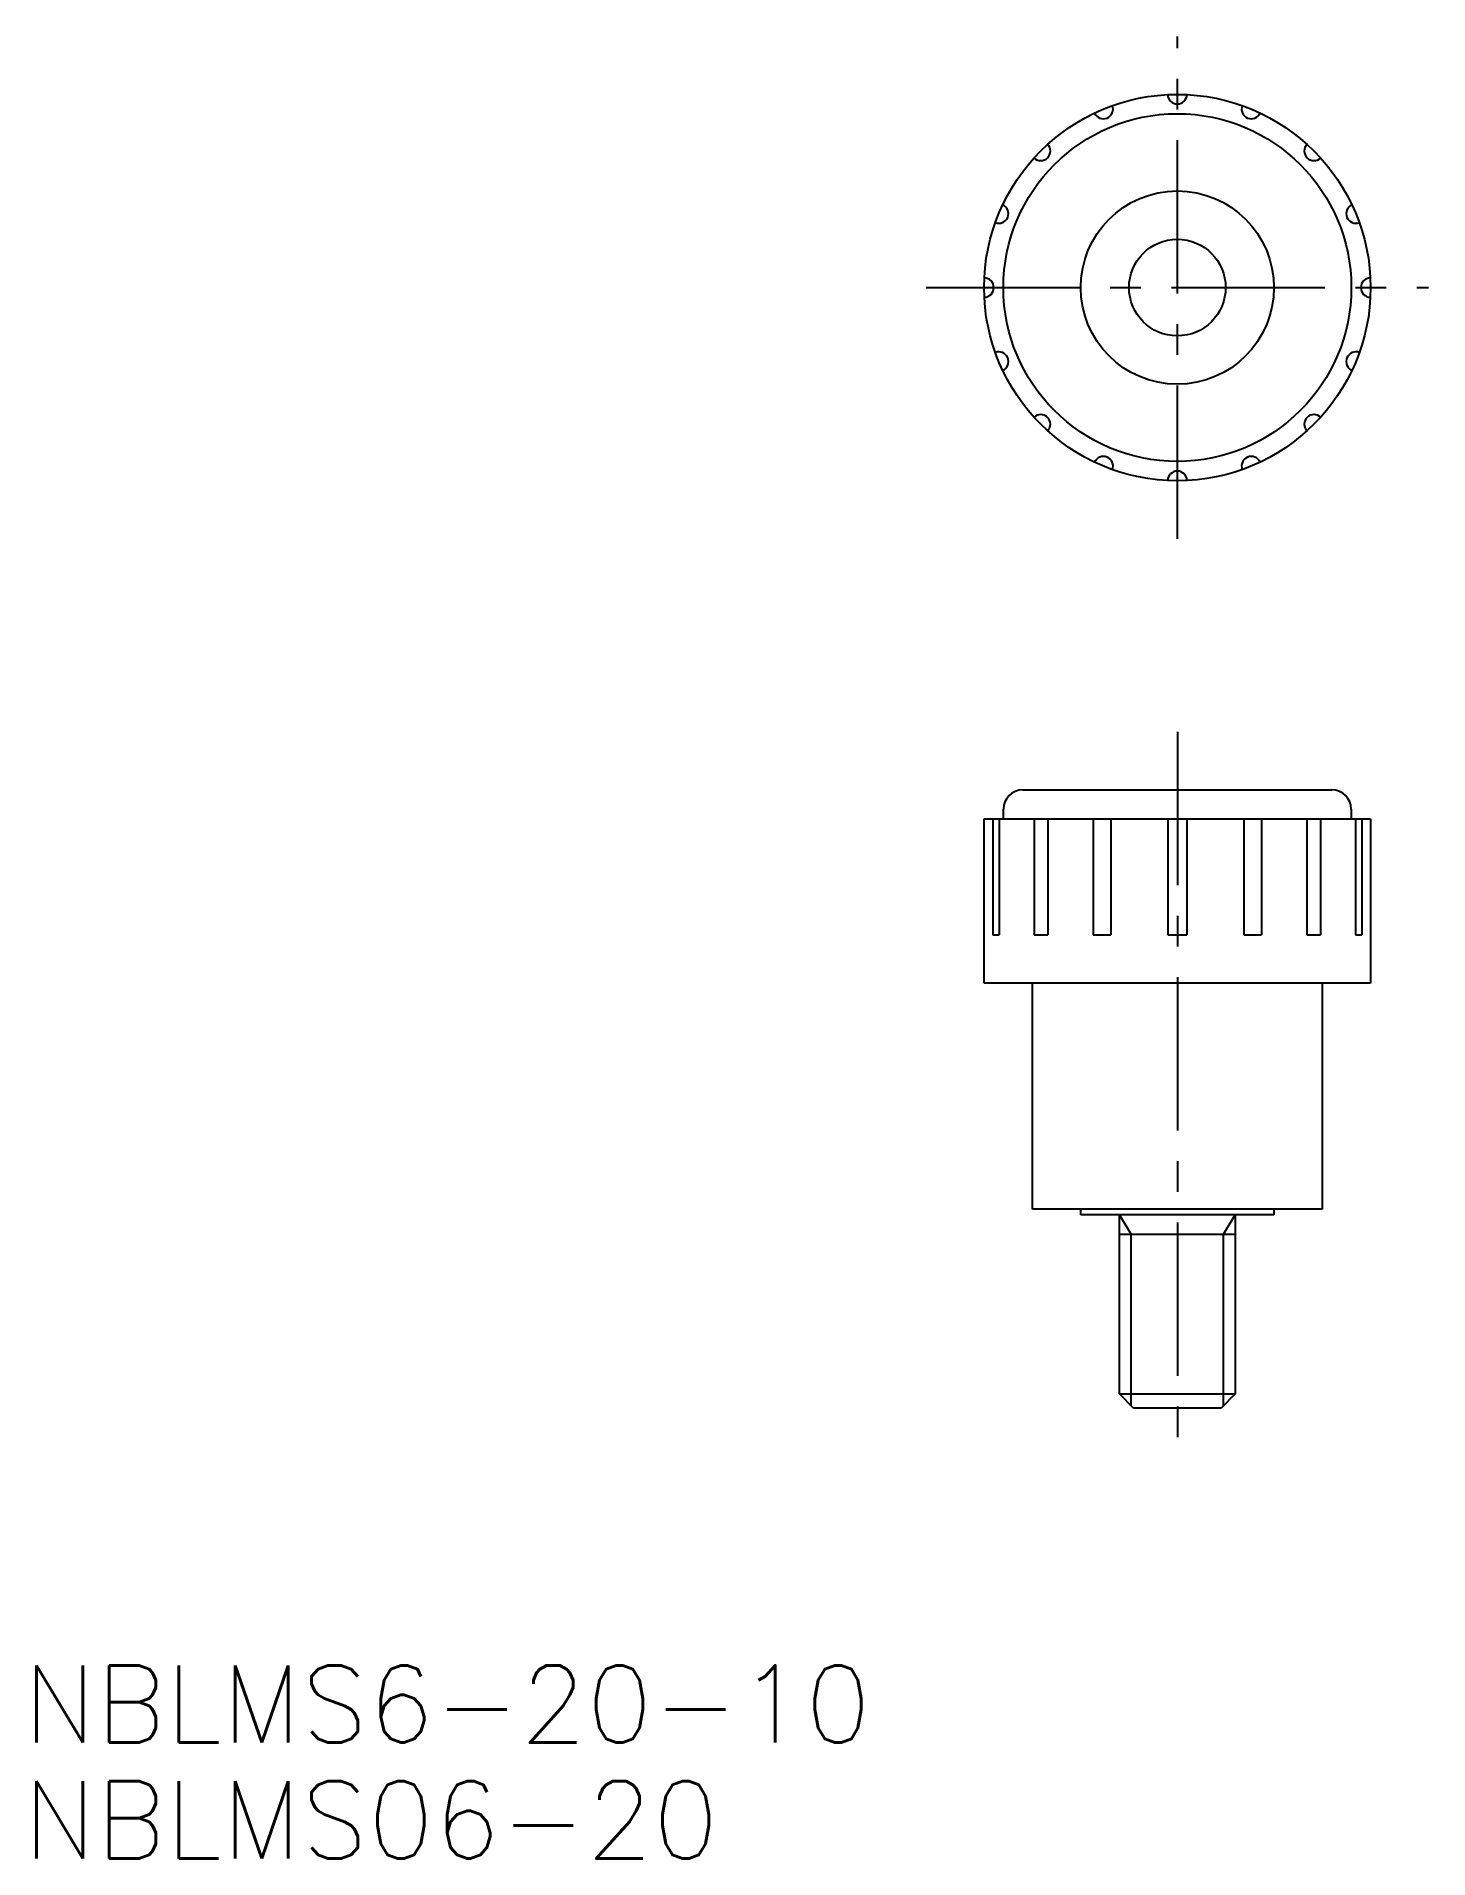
# Model space of a CAD drawing. Extents: x -9 to 63, y 16.7 to 111.
import ezdxf

# ---------------------------------------------------------------- set-up
doc = ezdxf.new("R2010")
doc.units = 0
doc.header["$LTSCALE"] = 0.25
doc.linetypes.add('CENTER', pattern=[50.8, 31.75, -6.35, 6.35, -6.35])
doc.layers.get('0').update_dxf_attribs({"linetype": 'CONTINUOUS'})
doc.layers.add('CENTER', color=1, linetype='CENTER')
doc.styles.get("Standard").update_dxf_attribs({"font": 'TXT.shx'})

msp = doc.modelspace()

# ---------------------------------------------------------------- linework, layer by layer
for p, q in [((42, 72), (58, 72)), ((41, 70.5), (41, 71)), ((59, 71), (59, 70.5)), ((40, 62), (40, 70.5)), ((40, 70.5), (41, 70.5)), ((40.443863, 70.5), (40.443863, 64.5)), ((40.785777, 70.5), (40.785777, 64.5)), ((41, 70.5), (59, 70.5)), ((42.584328, 70.5), (42.584328, 64.5)), ((43.291214, 70.5), (43.291214, 64.5)), ((45.637464, 70.5), (45.637464, 64.5)), ((46.557681, 70.5), (46.557681, 64.5)), ((49.500156, 70.5), (49.500156, 64.5)), ((50.499844, 70.5), (50.499844, 64.5)), ((53.442319, 70.5), (53.442319, 64.5)), ((54.362536, 70.5), (54.362536, 64.5)), ((56.708786, 70.5), (56.708786, 64.5)), ((57.415672, 70.5), (57.415672, 64.5)), ((59, 70.5), (60, 70.5)), ((59.214223, 70.5), (59.214223, 64.5)), ((59.556137, 70.5), (59.556137, 64.5)), ((60, 70.5), (60, 62)), ((40.443863, 64.5), (40.785777, 64.5)), ((42.584328, 64.5), (43.291214, 64.5)), ((45.637464, 64.5), (46.557681, 64.5)), ((49.500156, 64.5), (50.499844, 64.5)), ((53.442319, 64.5), (54.362536, 64.5)), ((56.708786, 64.5), (57.415672, 64.5)), ((59.214223, 64.5), (59.556137, 64.5)), ((42.5, 62), (40, 62)), ((42.5, 50.3), (42.5, 62)), ((57.5, 62), (42.5, 62)), ((57.5, 62), (57.5, 50.3)), ((60, 62), (57.5, 62)), ((45, 50.3), (42.5, 50.3)), ((55, 50.3), (45, 50.3)), ((45, 50), (45, 50.3)), ((47, 50), (45, 50)), ((47, 40.732825), (47, 50)), ((53, 50), (47, 50)), ((53, 50), (53, 40.732825)), ((55, 50), (53, 50)), ((55, 50.3), (55, 50)), ((57.5, 50.3), (55, 50.3)), ((47, 49), (53, 49)), ((47, 40.732825), (53, 40.732825)), ((47.732825, 40), (47, 40.732825)), ((53, 40.732825), (52.267175, 40)), ((52.267175, 40), (47.732825, 40))]:
    msp.add_line(p, q)
at = {"color": 3}
for p, q in [((47.6135, 49), (47, 50)), ((52.3865, 49), (53, 50)), ((47.6135, 40.119325), (47.6135, 49)), ((52.3865, 40.119325), (52.3865, 49))]:
    msp.add_line(p, q, dxfattribs=at)
for radius in [10, 9, 5, 2.5]:
    msp.add_circle((50, 98), radius)
for centre, radius, start, end in [((50, 108), 0.5, 181.432544, 358.567456), ((46.173166, 107.238795), 0.5, 203.932544, 21.067456), ((53.826834, 107.238795), 0.5, 158.932544, 336.067456), ((42.928932, 105.071068), 0.5, 226.432544, 43.567456), ((57.071068, 105.071068), 0.5, 136.432544, 313.567456), ((40.761205, 101.826834), 0.5, 248.932544, 66.067456), ((59.238795, 101.826834), 0.5, 113.932544, 291.067456), ((40, 98), 0.5, 271.432544, 88.567456), ((60, 98), 0.5, 91.432544, 268.567456), ((40.761205, 94.173166), 0.5, 293.932544, 111.067456), ((59.238795, 94.173166), 0.5, 68.932544, 246.067456), ((42.928932, 90.928932), 0.5, 316.432544, 133.567456), ((57.071068, 90.928932), 0.5, 46.432544, 223.567456), ((46.173166, 88.761205), 0.5, 338.932544, 156.067456), ((53.826834, 88.761205), 0.5, 23.932544, 201.067456), ((50, 88), 0.5, 1.432544, 178.567456), ((42, 71), 1, 90, 180), ((58, 71), 1, 0, 90)]:
    msp.add_arc(centre, radius, start, end)
at = {"layer": 'CENTER', "color": 1, "linetype": 'CENTER'}
for p, q in [((50, 85), (50, 111)), ((37, 98), (63, 98)), ((50, 75), (50, 37))]:
    msp.add_line(p, q, dxfattribs=at)

# ---------------------------------------------------------------- texts
at = {"color": 7, "linetype": 'CONTINUOUS'}
for s, p in [('NBLMS6-20-10', (-9.725899, 22.682791)), ('NBLMS06-20', (-9.725899, 16.682791))]:
    msp.add_text(s, height=4, dxfattribs=at).set_placement(p)

doc.saveas('drawing.dxf')
